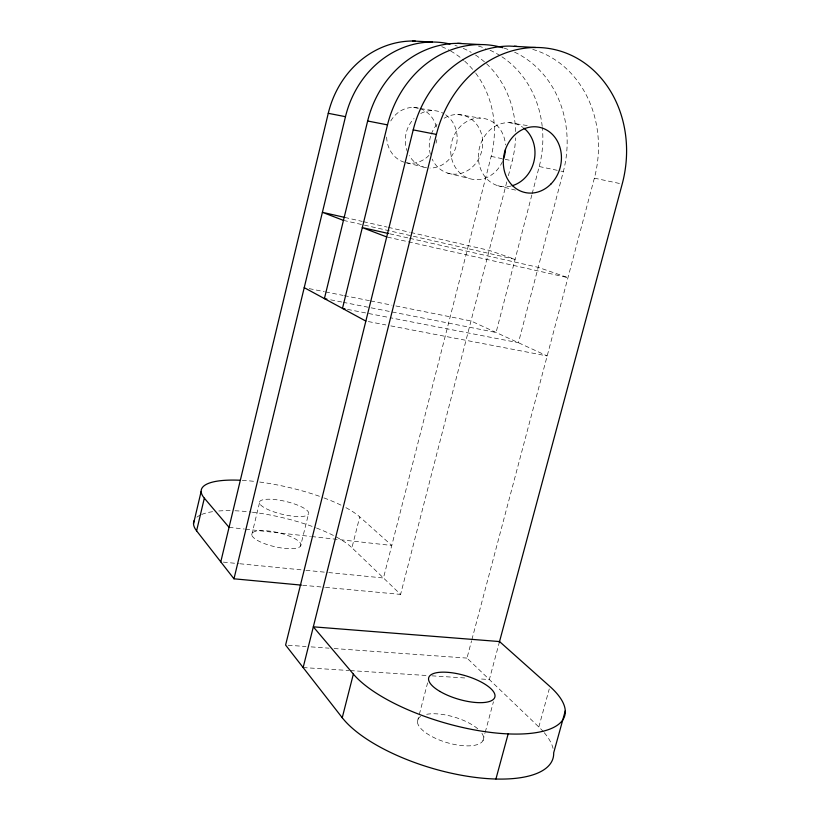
<?xml version="1.0" encoding="UTF-8"?>
<svg xmlns="http://www.w3.org/2000/svg" width="820" height="820" viewBox="0 0 820 820"><rect width="100%" height="100%" fill="white"/><g stroke="black" fill="none" stroke-linecap="round" stroke-linejoin="round"><path stroke-width="0.61" stroke-dasharray="4.1 3.07" d="M251.75 534.824L259.468 502.926M300.571 546.079A25.215 7.226 13 0 0 267.945 530.919A25.215 7.226 13 0 0 260.493 541.969A25.215 7.226 13 0 0 300.571 546.079L308.412 514.304A25.287 6.652 13.2 0 0 275.561 499.636A25.287 6.652 13.2 0 0 268.335 509.712A25.287 6.652 13.2 0 0 308.412 514.304M506.811 181.876L400.59 594.408L351.944 547.76L359.724 516.877A84.429 22.242 13.1 0 0 345.507 507.436M475.784 73.287A93.357 84.194 -80 0 1 491.17 156.374L383.463 577.987L328.81 572.575M508.4 175.685L512.233 160.812A96.248 86.202 -79.4 0 0 515.554 137.873M531.832 194.986L496.069 332.479L343.211 302.313M532.149 193.745L539.232 166.522A99.958 88.734 -78.6 0 0 542.338 127.592M417.421 721.682L419.01 715.624M419.327 714.404L427.599 682.865M514.611 52.183A103.279 90.938 -78 0 1 563.33 171.605L518.424 342.729L390.238 317.729M543.393 731.727A113.58 43.726 16.5 0 0 538.822 726.981L466.99 658.091L471.582 640.768M471.91 639.538L594.367 178.155A107.574 93.716 -77.3 0 0 531.585 49.067M499.534 641.558L489.355 679.534L479.146 678.878M482.959 740.696L484.928 733.398M485.255 732.178L493.435 701.776M538.822 726.981L549.256 688.943M303.144 667.562L349.053 670.514M350.335 670.596L426.861 675.516M431.955 675.844L466.395 678.058M288.148 645.237L306.034 646.519M311.149 646.888L329.025 648.169M334.14 648.538L466.99 658.091M302.652 585.244L324.279 587.264M325.55 587.386L400.59 594.408M223.317 562.12L238.569 563.637M239.84 563.76L304.661 570.187M305.932 570.31L327.539 572.452M229.046 527.342L244.309 529.033M245.58 529.177L310.411 536.403M311.682 536.536L391.776 545.464L359.724 516.877M413.567 107.461L432.97 110.546M457.898 114.513L480.212 118.07M509.025 122.651L529.997 125.983M368.354 321.573L385.861 324.935M390.863 325.899L547.186 355.931L470.998 320.968L393.251 305.43M347.516 309.386L388.987 317.483M330.675 299.833L341.96 302.057M309.242 288.65L324.289 291.654M325.54 291.899L343.098 295.415M344.349 295.661L369.43 300.673M370.681 300.919L392.001 305.183M491.17 156.374L512.233 160.812M539.232 166.522L559.711 170.847M560.921 171.093L563.33 171.605M594.367 178.155L622.195 184.039M389.756 233.802L408.462 238.025M409.713 238.312L538.207 267.34L567.963 277.642L386.702 236.939M343.457 220.385L515.093 259.346L489.171 250.377L410.769 232.48M344.8 217.433L362.225 221.41M363.475 221.687L387.122 227.089M388.362 227.365L409.518 232.193M406.689 162.852L423.304 167.013M447.699 173.123L469.511 178.596M497.668 185.648L515.749 190.178M444.225 118.193A29.971 26.599 -78.5 0 1 479.946 129.867A29.971 26.599 -78.5 0 1 467.964 170.375A29.971 26.599 -78.5 0 1 432.13 159.07M430.387 154.303A29.971 26.599 -78.5 0 1 430.623 136.222M431.33 134.09A29.971 26.599 -78.5 0 1 437.624 123.635M502.445 161.632A30.965 27.255 -77.9 0 1 458.093 171.083A30.965 27.255 -77.9 0 1 467.062 121.36A30.965 27.255 -77.9 0 1 505.458 144.914M478.48 46.115A99.958 88.734 -78.6 0 1 485.481 48.37M490.063 50.245A99.958 88.734 -78.6 0 1 499.903 55.493M501.973 56.826A99.958 88.734 -78.6 0 1 542.204 126.331M504.003 48.083A103.279 90.938 -78 0 1 509.948 50.174M544.224 732.68A113.58 43.726 16.5 0 1 553.049 748.393M481.934 733.336A34.317 13.284 16.6 0 1 448.478 743.053A34.317 13.284 16.6 0 1 420.65 716.413M426.707 714.292A34.317 13.284 16.6 0 1 478.214 729.195M196.892 517.194A84.183 24.169 13 0 1 200.572 514.96M201.689 514.468A84.183 24.169 13 0 1 213.805 511.506M218.848 510.983A84.183 24.169 13 0 1 232.654 510.686M234.991 510.768A84.183 24.169 13 0 1 251.217 512.069M252.427 512.213A84.183 24.169 13 0 1 315.341 527.588M316.52 528.039A84.183 24.169 13 0 1 351.944 547.76M242.289 480.346A84.429 22.242 13.1 0 1 254.671 481.412M259.714 482.037A84.429 22.242 13.1 0 1 322.793 497.484M323.992 497.924A84.429 22.242 13.1 0 1 341.14 505.212M511.014 186.037A32.257 28.085 -77.2 0 1 479.105 149.373A32.257 28.085 -77.2 0 1 522.842 127.325M441.765 46.689A93.357 84.194 -80 0 1 449.616 50.43M450.692 51.035A93.357 84.194 -80 0 1 463.843 60.393M464.776 61.223A93.357 84.194 -80 0 1 475.005 72.273M420.076 108.619A27.993 25.235 -80 0 1 436.547 127.664M436.855 139.625A27.993 25.235 -80 0 1 436.025 143.151M428.932 155.421A27.993 25.235 -80 0 1 406.443 162.811M404.311 162.257A27.993 25.235 -80 0 1 386.681 134.962M390.771 120.95A27.993 25.235 -80 0 1 419.02 108.301M454.936 45.346A96.248 86.202 -79.4 0 1 457.324 46.115M463.238 48.38A96.248 86.202 -79.4 0 1 471.203 52.367M475.508 55.022A96.248 86.202 -79.4 0 1 485.583 62.863M486.537 63.734A96.248 86.202 -79.4 0 1 515.595 131.548M420.742 113.488A28.854 25.84 -79.3 0 1 443.774 113.58M445.701 114.8A28.854 25.84 -79.3 0 1 455.858 147.251A28.854 25.84 -79.3 0 1 429.946 168.059M426.584 167.782A28.854 25.84 -79.3 0 1 409.262 155.575M407.653 152.335A28.854 25.84 -79.3 0 1 414.038 118.551"/><path stroke-width="1.23" d="M193.53 523.683L201.136 491.467M301.381 585.121L233.977 578.807L196.595 530.847L204.334 498.16A84.429 22.242 13.1 0 1 239.952 480.233M220.775 561.874L328.266 113.314A93.357 84.194 -80 0 1 415.258 41.041M233.977 578.807L345.476 116.676A96.248 86.202 -79.4 0 1 450.067 44.044M461.342 43.439A99.958 88.734 -78.6 0 0 367.647 121.001L324.412 298.603L326.924 299.095M502.803 47.724A103.279 90.938 -78 0 0 387.511 124.876L342.483 308.412L345.005 308.894M535.696 47.478L509.404 46.084A107.574 93.716 -77.3 0 0 413.218 129.888L285.596 645.053L342.237 717.726A113.58 43.726 16.5 0 0 465.463 775.956A113.58 43.726 16.5 0 0 553.674 752.842L565.298 710.755M303.144 667.562L436.404 134.418A111.438 96.145 -76.7 0 1 557.518 50.286A111.438 96.145 -76.7 0 1 622.195 184.039L499.288 642.47M342.237 717.726L353.358 674.081L313.322 626.828L499.534 641.558L549.923 686.494A114.031 40.324 16.2 0 1 504.279 733.695A114.031 40.324 16.2 0 1 353.358 674.081M495.926 779L508.164 733.91M412.788 41L432.396 42.035M457.621 43.357L480.212 44.546M328.266 113.314L345.476 116.676M367.647 121.001L387.511 124.876M413.218 129.888L436.404 134.418M388.506 233.515L362.307 227.601L386.702 236.939M344.8 217.433L322.404 212.318L343.457 220.385M304.23 287.646L365.853 321.091M204.334 498.16L229.046 527.342M505.468 149.476A30.965 27.255 -77.9 0 1 503.316 159.51M196.595 530.847A84.183 24.169 13 0 1 194.166 520.556M514.386 46.227A107.574 93.716 -77.3 0 1 516.887 46.402M523.826 128.074A32.257 28.085 -77.2 0 1 534.261 160.033A32.257 28.085 -77.2 0 1 512.213 185.709M439.961 691.444A34.46 12.249 16.4 0 0 494.419 698.127A34.46 12.249 16.4 0 0 451 672.656A34.46 12.249 16.4 0 0 439.961 691.444M551.019 183.926A33.405 28.813 -76.7 0 0 542.368 128.094A33.405 28.813 -76.7 0 0 503.736 167.803A33.405 28.813 -76.7 0 0 551.019 183.926"/></g></svg>
